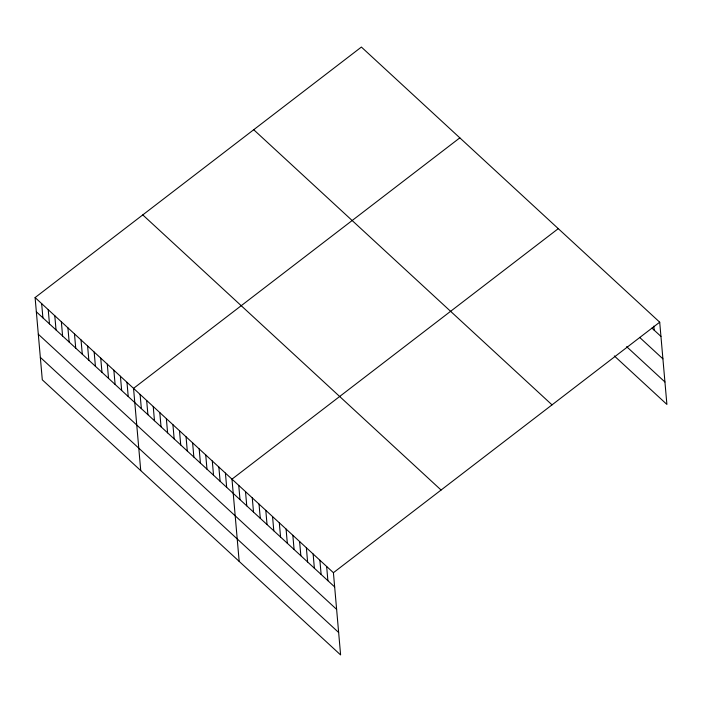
<?xml version="1.0" encoding="UTF-8"?>
<svg xmlns="http://www.w3.org/2000/svg" width="702" height="702" viewBox="0 0 702 702"><rect width="100%" height="100%" fill="white"/><g stroke="black" fill="none" stroke-linecap="round" stroke-linejoin="round"><path stroke-width="1.05" d="M35.1 297.569L333.415 572.7L340.61 654.94L42.295 379.808L35.1 297.569L361.39 47.06L659.704 322.192L666.9 404.431L614.311 355.923M459.836 137.855L133.547 388.364L140.742 470.603M558.283 228.641L231.985 479.159L239.18 561.398M333.415 572.7L659.704 322.192M651.93 328.097L660.951 336.416M639.619 337.381L662.916 358.862M626.623 346.648L664.934 381.985M253.72 129.73L552.026 404.861M142.778 214.9L441.084 490.031M36.346 311.793L334.652 586.925M38.312 334.24L336.618 609.371M40.33 357.371L338.645 632.493M653.834 326.114L654.185 330.177M326.649 566.461L327.895 580.694M319.884 560.231L321.13 574.455M313.127 553.992L314.373 568.216M306.362 547.753L307.608 561.977M299.605 541.514L300.851 555.747M292.839 535.284L294.085 549.508M286.083 529.045L287.32 543.269M279.317 522.806L280.563 537.039M272.56 516.575L273.798 530.8M265.795 510.336L267.041 524.561M259.029 504.097L260.275 518.33M252.272 497.867L253.519 512.091M245.507 491.628L246.753 505.852M238.75 485.389L239.996 499.622M225.421 473.104L226.667 487.328M218.857 467.049L220.103 481.274M212.294 460.995L213.54 475.228M205.73 454.94L206.976 469.173M199.175 448.894L200.412 463.118M192.611 442.839L193.857 457.063M186.048 436.784L187.294 451.009M179.484 430.73L180.73 444.963M172.92 424.684L174.166 438.908M166.356 418.629L167.602 432.853M159.793 412.574L161.039 426.798M153.229 406.519L154.475 420.744M146.665 400.465L147.911 414.698M140.102 394.419L141.348 408.643M126.983 382.309L128.22 396.533M120.419 376.254L121.665 390.487M113.856 370.2L115.102 384.433M107.292 364.154L108.538 378.378M100.728 358.099L101.974 372.323M94.165 352.044L95.411 366.268M87.601 345.989L88.847 360.223M81.037 339.943L82.283 354.168M74.473 333.889L75.719 348.113M67.918 327.834L69.156 342.058M61.355 321.779L62.592 336.004M54.791 315.724L56.037 329.958M48.227 309.679L49.473 323.903M41.664 303.624L42.91 317.848"/></g></svg>
